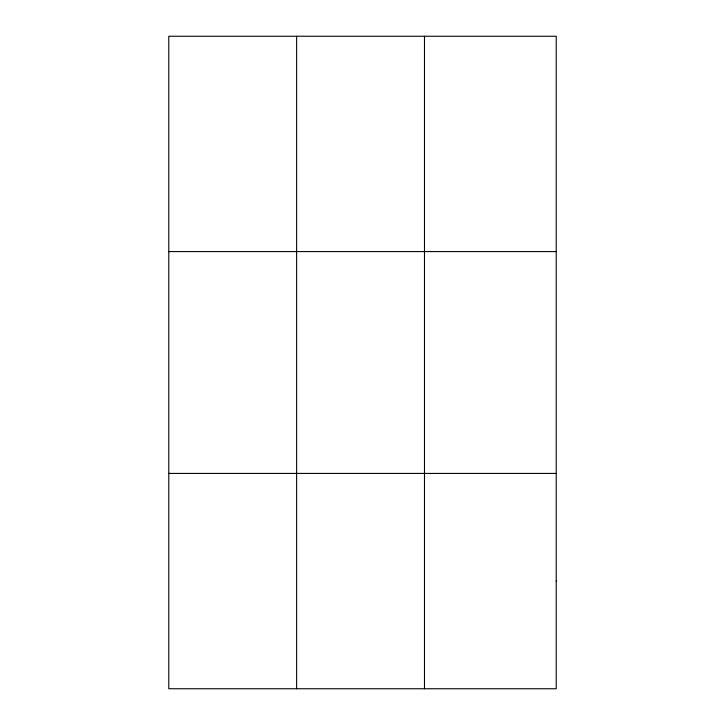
<?xml version="1.0" encoding="UTF-8"?>
<svg xmlns="http://www.w3.org/2000/svg" width="725" height="725" viewBox="0 0 725 725"><rect width="100%" height="100%" fill="white"/><g stroke="black" fill="none" stroke-linecap="round" stroke-linejoin="round"><path stroke-width="1.09" d="M296.634 688.75L296.634 36.25M424.487 688.75L424.487 36.25M168.789 251.575L556.211 251.575M168.789 473.425L556.211 473.425M556.211 581.088L556.211 688.75L168.789 688.75L168.789 36.25L556.211 36.25L556.211 581.088"/></g></svg>
